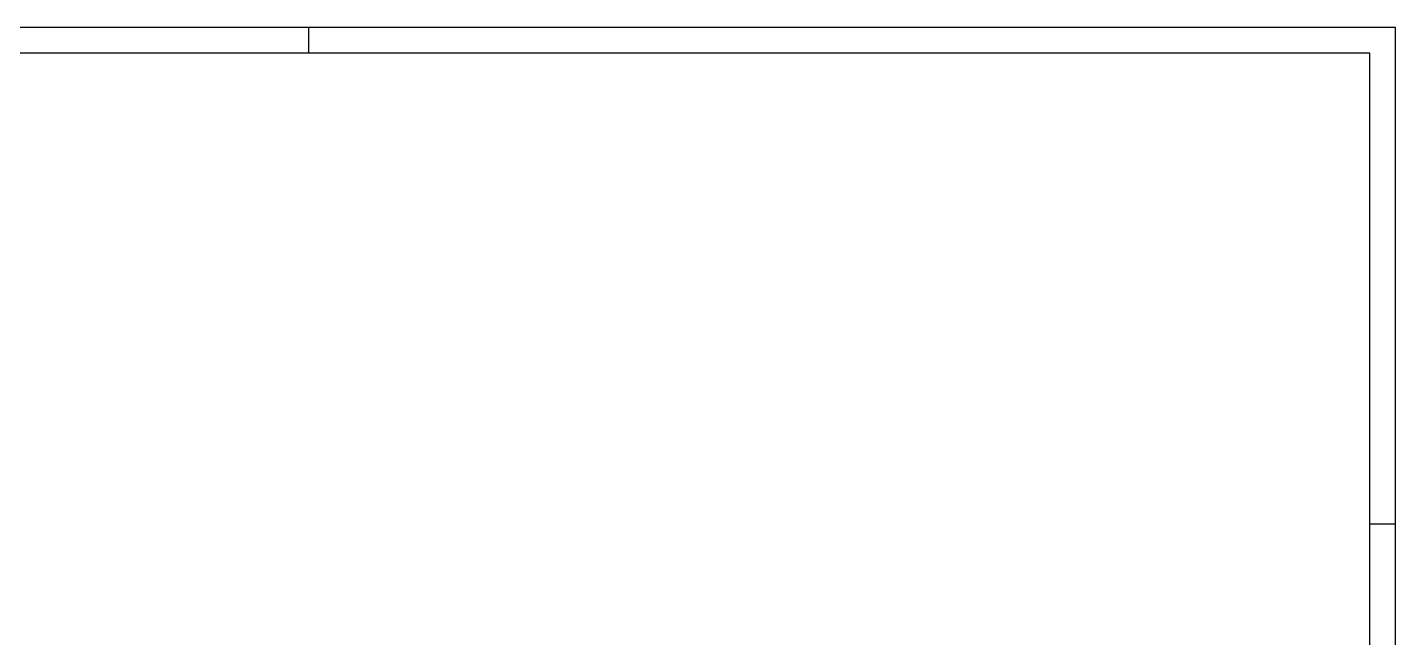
# Model space of a CAD drawing. Header units: millimetres. Extents: x -141 to 1048, y -561 to 280.
# Drawn here: x 783.8 to 1048.2, y 162.4 to 280.4 of the extents above; entities that cross this region are included whole.
import ezdxf

# ---------------------------------------------------------------- set-up
doc = ezdxf.new("R2010")
doc.units = ezdxf.units.MM

# ---------------------------------------------------------------- blocks, each defined once
blk = doc.blocks.new('Unknown-389626618-1160')
at = {"color": 5, "linetype": 'Continuous'}
for p, q in [((1048.2, 280.39), (-140.8, 280.39)), ((838.2, 275.39), (838.2, 280.39)), ((1048.2, -560.61), (1048.2, 280.39)), ((1043.2, 275.39), (-135.8, 275.39)), ((1043.2, -555.61), (1043.2, 275.39)), ((1048.2, 184.39), (1043.2, 184.39))]:
    blk.add_line(p, q, dxfattribs=at)

msp = doc.modelspace()

# ---------------------------------------------------------------- block references
msp.add_blockref('Unknown-389626618-1160', (0, 0))

doc.saveas('drawing.dxf')
